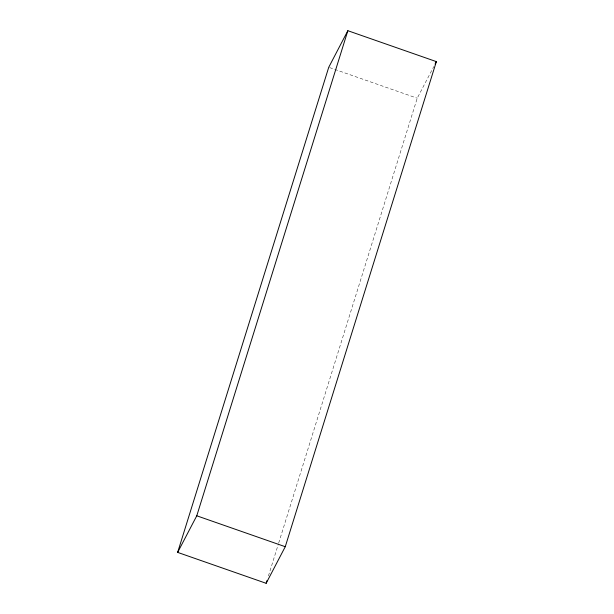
<?xml version="1.0" encoding="UTF-8"?>
<svg xmlns="http://www.w3.org/2000/svg" width="614" height="614" viewBox="0 0 614 614"><rect width="100%" height="100%" fill="white"/><g stroke="black" fill="none" stroke-linecap="round" stroke-linejoin="round"><path stroke-width="0.46" stroke-dasharray="3.07 2.3" d="M268.425 575.978L278.403 543.943M278.687 543.029L417.228 98.209L433.745 66.604M329.641 67.609L417.228 98.209"/><path stroke-width="0.92" d="M177.646 552.385L328.736 67.294L347.854 30.7L436.354 61.615L285.264 546.706L266.146 583.3L177.646 552.385L196.772 515.791L347.854 30.7M266.146 583.3L266.998 580.552M435.05 64.109L436.354 61.615M196.772 515.791L285.264 546.706"/></g></svg>
